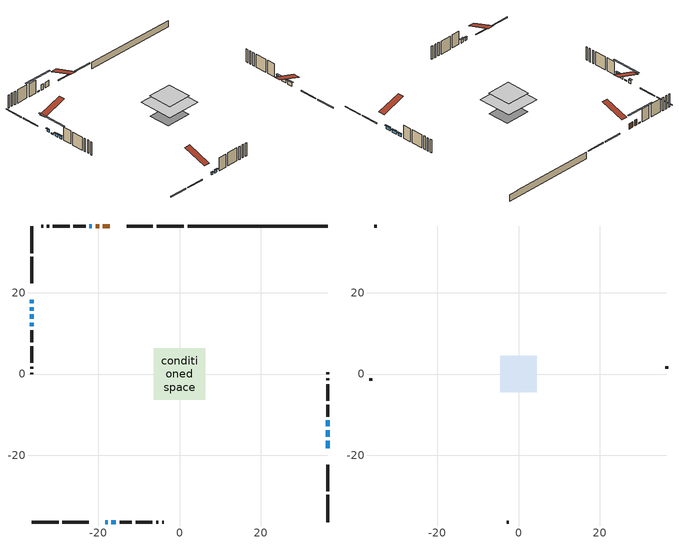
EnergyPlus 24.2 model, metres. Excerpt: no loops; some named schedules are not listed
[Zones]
conditioned space
 floor adiabatic (AdiabaticFloorConstruction): -6.29,-6.29 -6.29,6.29 6.29,6.29 6.29,-6.29 z3.2
 floor foundation (Slab1 construction): -4.65,-3.96 -4.65,3.96 4.65,3.96 4.65,-3.96 z-1.68
 wall outside (RimJoist1 construction): 1.07,36.44 -5.62,36.44 / -36.44,-36.44 -29.76,-36.44 / -36.44,36.44 -36.44,29.76 / 36.44,-36.44 36.44,-29.76 z0.76:1.06
 wall outside (RimJoist2 construction): -6.54,36.44 -13,36.44 / -28.83,-36.44 -22.37,-36.44 / -36.44,28.83 -36.44,22.37 / 36.44,-28.83 36.44,-22.37 z0.76:1.06
 wall outside (AdiabaticWallConstruction 1): -17.14,36.44 -18.88,36.44 / -19.8,36.44 -20.67,36.44 z0.76:2.79
 wall outside (AdiabaticWallConstruction): -18.23,-36.44 -17.67,-36.44 z0.76:1.73; -36.44,18.23 -36.44,17.42 / -36.44,14.68 -36.44,13.56 / 36.44,-15.47 36.44,-13.8 / 36.44,-12.87 36.44,-11.45 z0.76:1.88; 36.44,-18.23 36.44,-16.4 / -16.75,-36.44 -15.68,-36.44 / -36.44,12.63 -36.44,11.72 z0.76:1.98; -21.6,36.44 -22.19,36.44 / -36.44,16.49 -36.44,15.6 z0.76:1.1
 wall outside (Wall1 construction): -23.12,36.44 -26.11,36.44 / -14.75,-36.44 -11.76,-36.44 / -36.44,10.79 -36.44,7.8 / 36.44,-10.52 36.44,-7.53 z0.76:5.64
 wall outside (Wall2 construction): -27.04,36.44 -31.15,36.44 / -10.83,-36.44 -6.72,-36.44 / -36.44,6.87 -36.44,2.76 / 36.44,-6.6 36.44,-2.48 z0.76:5.64
 wall outside (Wall3 construction): -32.08,36.44 -32.64,36.44 / -5.79,-36.44 -5.23,-36.44 / -36.44,1.83 -36.44,1.27 / 36.44,-1.56 36.44,-1 z0.76:5.64
 wall outside (Wall4 construction): -33.57,36.44 -34.01,36.44 / -4.3,-36.44 -3.86,-36.44 / -36.44,0.34 -36.44,-0.1 / 36.44,-0.07 36.44,0.37 z0.76:5.64
 wall foundation (FoundationWall1 construction): 2,36.44,-1.68 2,36.44,0.76 33,36.44,0.76 33,36.44,0.61 36.44,36.44,0.61 36.44,36.44,-1.68
 window (WindowConstruction): -18.23,-36.44 -17.67,-36.44 z0.76:1.73
 window (WindowConstruction 6): -36.44,18.23 -36.44,17.42 z0.76:1.88
 window (WindowConstruction 7): 36.44,-18.23 36.44,-16.4 z0.76:1.98
 window (WindowConstruction 8): -21.6,36.44 -22.19,36.44 z0.76:1.1
 window (WindowConstruction 9): -36.44,16.49 -36.44,15.61 z0.76:1.1
 window (WindowConstruction 1): -36.44,14.68 -36.44,13.56 z0.76:1.88
 window (WindowConstruction 2): 36.44,-15.47 36.44,-13.8 z0.76:1.88
 window (WindowConstruction 3): 36.44,-12.87 36.44,-11.45 z0.76:1.88
 window (WindowConstruction 4): -16.74,-36.44 -15.68,-36.44 z0.76:1.98
 window (WindowConstruction 5): -36.44,12.63 -36.44,11.72 z0.76:1.98
 door (Door): -17.14,36.44 -18.88,36.44 z0.76:2.79
 door (Door 1): -19.8,36.44 -20.67,36.44 z0.76:2.79
 ceiling adiabatic (AdiabaticFloorConstruction): 6.29,-6.29 6.29,6.29 -6.29,6.29 -6.29,-6.29 z3.2
attic - vented
 floor to conditioned space (Floor1 construction Reversed): -4.44,-4.44 -4.44,4.44 4.44,4.44 4.44,-4.44 z5.64
 wall outside (Wall5 construction): -34.93,36.44 -35.51,36.44 / -2.93,-36.44 -2.35,-36.44 / -36.44,-1.03 -36.44,-1.61 / 36.44,1.3 36.44,1.88 z0.76:5.64
 roof outside (Roof1 construction): -16.21,36.44,5.64 -16.21,27.78,8.52 -13.93,27.78,8.52 -13.93,36.44,5.64; -19.16,-36.44,5.64 -19.16,-27.78,8.52 -21.44,-27.78,8.52 -21.44,-36.44,5.64; -36.44,19.16,5.64 -27.78,19.16,8.52 -27.78,21.44,8.52 -36.44,21.44,5.64; 36.44,-19.16,5.64 27.78,-19.16,8.52 27.78,-21.44,8.52 36.44,-21.44,5.64
shading: -17.52,-36.44 -18.38,-36.44 -18.38,-36.9 -17.52,-36.9 z1.88; -36.44,17.27 -36.44,18.38 -36.9,18.38 -36.9,17.27 z2.03; 36.44,-16.25 36.44,-18.38 36.9,-18.38 36.9,-16.25 z2.13; -27.27,36.44 -16.52,36.44 -16.52,36.85 -27.27,36.85 z6.18; -36.44,10.53 -36.44,21.57 -36.85,21.57 -36.85,10.53 z6.18; -36.44,13.41 -36.44,14.83 -36.9,14.83 -36.9,13.41 z2.03; 36.44,-13.65 36.44,-15.62 36.9,-15.62 36.9,-13.65 z2.03; 36.44,-11.3 36.44,-13.02 36.9,-13.02 36.9,-11.3 z2.03; -15.53,-36.44 -16.89,-36.44 -16.89,-36.9 -15.53,-36.9 z2.13; -36.44,11.57 -36.44,12.78 -36.9,12.78 -36.9,11.57 z2.13
[Building]
Building 1: Terrain=Suburbs
[Site:Location]
Ottawa Intl AP_ON: Latitude {deg}=45.32; Longitude {deg}=-75.67; Time Zone {hr}=-5; Elevation {m}=115; Keep Site Location Information=Yes
[Site:GroundTemperature:Shallow]
1.18808, -1.19398, -1.38475, -0.254337, 4.28362, 8.80044, 12.7163, 15.1969, 15.4076, 13.3901, 9.57408, 5.19582
[Site:WaterMainsTemperature]
Calculation Method=Schedule; Temperature Schedule=mains temperature schedule
[Material] Roughness=Rough; Thermal Absorptance=0.9
Name | Thickness {m} | Conductivity {W/m-K} | Density {kg/m3} | Specific Heat {J/kg-K} | Solar Absorptance | Visible Absorptance
asphalt or fiberglass shingles | 0.00635 | 0.162714 | 1121.4 | 1465.45 | 0.4 | 0.4
ceiling loosefill ins | 0.169333 | 0.0480833 | 16.02 | 1046.75 | 0.7 | 0.7
ceiling stud and cavity | 0.1397 | 0.135851 | 65.682 | 1177.47 | 0.7 | 0.7
concrete 4.0 in. | 0.1016 | 1.803125 | 2242.8 | 837.4 | 0.7 | 0.7
concrete 8.0 in. | 0.2032 | 1.803125 | 2242.8 | 837.4 | 0.7 | 0.7
door material | 0.04445 | 0.053851 | 512.64 | 1214.23 | 0.7 | 0.7
exterior vertical ins | 0.0460229 | 0.029427 | 32.04 | 1214.23 | 0.7 | 0.7
floor covering | 0.0127 | 0.0433444 | 54.468 | 1339.84 | 0.6 | 0.6
floor rigid ins; wall rigid ins 1 | 0.512978 | 0.029427 | 32.04 | 1214.23 | 0.7 | 0.7
floor stud and cavity | 0.1397 | 1.75129 | 37.0049 | 1207.88 | 0.7 | 0.7
furniture material conditioned space 1 | 0.1524 | 0.115458 | 640.8 | 1214.23 | 0.6 | 0.6
gypsum board | 0.0127 | 0.160291 | 801 | 837.4 | 0.6 | 0.6
gypsum board 1 | 0.0127 | 0.160291 | 801 | 837.4 | 0.7 | 0.7
osb sheathing 0.5 in. | 0.0127 | 0.115458 | 512.64 | 1214.23 | 0.7 | 0.7
osb sheathing 0.75 in. | 0.01905 | 0.115458 | 512.64 | 1214.23 | 0.7 | 0.7
osb sheathing 2.0 in. | 0.0508 | 0.115458 | 512.64 | 1214.23 | 0.7 | 0.7
rim joist stud and cavity | 0.0508 | 0.0451784 | 125.044 | 1163.47 | 0.6 | 0.6
rim joist stud and cavity 1 | 0.0508 | 0.0296634 | 125.044 | 1163.47 | 0.6 | 0.6
wall rigid ins | 0.051816 | 0.029427 | 32.04 | 1214.23 | 0.7 | 0.7
wall stud and cavity | 0.1397 | 0.221619 | 139.0536 | 1170.24 | 0.7 | 0.7
wall stud and cavity 1 | 0.1397 | 0.212707 | 139.0536 | 1170.24 | 0.7 | 0.7
wall stud and cavity 2 | 0.1397 | 0.486764 | 139.0536 | 1170.24 | 0.7 | 0.7
wall stud and cavity 3 | 0.1397 | 0.318638 | 139.0536 | 1170.24 | 0.7 | 0.7
wall stud and cavity 4 | 0.0889 | 6.9971 | 50.32683 | 1063.81 | 0.6 | 0.6
wall stud and cavity 5 | 0.0889 | 0.380278 | 52.3479 | 1209.89 | 0.7 | 0.7
wall stud and cavity 6 | 0.0889 | 0.391764 | 83.0341 | 1211.67 | 0.7 | 0.7
wood siding | 0.0254 | 0.102417 | 544.68 | 1172.36 | 0.4 | 0.4
wood siding 1 | 0.00254 | 0.102417 | 544.68 | 1172.36 | 0.4 | 0.4
wood siding 2; wood siding 3; wood siding 4 | 0.0254 | 0.102417 | 544.68 | 1172.36 | 0.7 | 0.7
[WindowMaterial:SimpleGlazingSystem]
Name | U-Factor {W/m2-K} | Solar Heat Gain Coefficient
WindowMaterial | 3.26144 | 0.5
WindowMaterial 1 | 3.26428 | 0.51
WindowMaterial 2 | 3.276206 | 0.61
WindowMaterial 3 | 3.2745 | 0.59
WindowMaterial 4 | 3.273367 | 0.58
WindowMaterial 5 | 3.2711 | 0.56
WindowMaterial 6 | 3.27848 | 0.63
WindowMaterial 7 | 3.26144 | 0.43
[Construction]
AdiabaticFloorConstruction: floor stud and cavity, floor rigid ins, osb sheathing 0.75 in., floor covering
AdiabaticWallConstruction: wood siding 3, wall rigid ins 1, wall stud and cavity 5, gypsum board
AdiabaticWallConstruction 1: wood siding 4, wall rigid ins 1, wall stud and cavity 5, gypsum board
Door; Door 1: door material
Floor1 construction Reversed: gypsum board, ceiling stud and cavity, ceiling loosefill ins
FoundationWall1 construction: concrete 8.0 in., gypsum board 1
furniture construction conditioned space 1: furniture material conditioned space 1
PartitionWallConstruction: gypsum board, wall stud and cavity 6, gypsum board
RimJoist1 construction: wood siding 2, osb sheathing 2.0 in., rim joist stud and cavity
RimJoist2 construction: wood siding 2, osb sheathing 2.0 in., rim joist stud and cavity 1
Roof1 construction: asphalt or fiberglass shingles
Slab1 construction: concrete 4.0 in.
Wall1 construction: wood siding, wall rigid ins, osb sheathing 0.5 in., wall stud and cavity, gypsum board
Wall2 construction: wood siding, wall rigid ins, osb sheathing 0.5 in., wall stud and cavity 1, gypsum board
Wall3 construction: wood siding, wall rigid ins, osb sheathing 0.5 in., wall stud and cavity 2, gypsum board
Wall4 construction: wood siding, wall rigid ins, osb sheathing 0.5 in., wall stud and cavity 3, gypsum board
Wall5 construction: wood siding 1, wall stud and cavity 4
WindowConstruction: WindowMaterial
WindowConstruction 1; WindowConstruction 2: WindowMaterial 1
WindowConstruction 3: WindowMaterial 2
WindowConstruction 4: WindowMaterial 3
WindowConstruction 5: WindowMaterial 4
WindowConstruction 6: WindowMaterial 5
WindowConstruction 7: WindowMaterial 6
WindowConstruction 8; WindowConstruction 9: WindowMaterial 7
[Zone] Multiplier=1; Part of Total Floor Area=Yes
Name | Volume {m3}
attic - vented | 37.0145
conditioned space | 599.9
[Space]
Name | Zone | Volume {m3}
attic - vented 1 | attic - vented | 37.0145
conditioned space 1 | conditioned space | 599.9
[ZoneInfiltration:EffectiveLeakageArea]
infil attic - vented 1: Zone or Space=attic - vented 1; Schedule=Always On Discrete; Effective Air Leakage Area {cm2}=3326.74; Stack Coefficient=0.000539804; Wind Coefficient=1.56978e-05
[ZoneMixing]
whole house fan mix: Zone or Space=attic - vented; Schedule=Always On Continuous; Design Flow Rate Calculation Method=Flow/Zone; Design Flow Rate {m3/s}=0; Source Zone or Space=conditioned space
[SurfaceProperty:ExposedFoundationPerimeter]
Slab1: Exposed Perimeter Calculation Method=TotalExposedPerimeter; Total Exposed Perimeter {m}=34.443
[InternalMass] Zone or ZoneList=conditioned space; Space or SpaceList=conditioned space 1
Name | Construction | Surface Area {m2}
furniture mass conditioned space 1 | furniture construction conditioned space 1 | 92.6801
partition wall mass | PartitionWallConstruction | 231.7
[Lights]
interior lighting: Zone or ZoneList or Space or SpaceList=conditioned space 1; Schedule=interior lighting schedule; Design Level Calculation Method=LightingLevel; Lighting Level {W}=343.2; Return Air Fraction=0; Fraction Radiant=0.6; Fraction Visible=0.2; Fraction Replaceable=1
[People]
occupants: Zone or ZoneList or Space or SpaceList=conditioned space 1; Number of People Schedule=occupants schedule; Number of People Calculation Method=People; Number of People=3; Fraction Radiant=0.314171; Sensible Heat Fraction=0.56303; Activity Level Schedule=occupants activity schedule; Carbon Dioxide Generation Rate {m3/s-W}=0; Enable ASHRAE 55 Comfort Warnings=No; Mean Radiant Temperature Calculation Type=EnclosureAveraged
[ElectricEquipment] Zone or ZoneList or Space or SpaceList=conditioned space 1; Design Level Calculation Method=EquipmentLevel
Name | Schedule | Design Level {W} | Fraction Latent | Fraction Radiant | Fraction Lost
clothes dryer | clothes dryer schedule | 140.772 | 0.015 | 0.081 | 0.85
clothes washer | clothes washer schedule | 32.1985 | 0.03 | 0.162 | 0.7
cooking range | cooking range schedule | 215.147 | 0.08 | 0.432 | 0.2
dishwasher | dishwasher schedule | 66.8632 | 0.3 | 0.18 | 0.4
fridge | fridge schedule | 72.9452 | 0 | 0.6 | 0
mech vent bath fan 0 | mech vent bath fan 0 schedule | 50.2 | 0 | 0 | 1
mech vent bath fan 1 | mech vent bath fan 1 schedule | 50.2 | 0 | 0 | 1
mech vent house fan | mech vent house fan schedule | 0 | 0 | 0 | 1
mech vent house fan cfis | mech vent house fan cfis schedule | 0 | 0 | 0 | 0
mech vent range fan 0 | mech vent range fan 0 schedule | 57 | 0 | 0 | 1
misc plug loads | misc plug loads schedule | 494.7 | 0.045 | 0.513 | 0.1
whole house fan | Always On Discrete | 0 | 0 | 0 | 1
[OtherEquipment] Zone or ZoneList or Space or SpaceList=conditioned space 1; Design Level Calculation Method=EquipmentLevel
Name | Fuel Type | Schedule | Design Level {W} | Fraction Latent | Fraction Radiant | Fraction Lost
clothes dryer 1 | Electricity | clothes dryer schedule | 0 | 0.015 | 0.081 | 0.85
cooking range 1 | Electricity | cooking range schedule | 0 | 0.08 | 0.432 | 0.2
general water use latent | None | general water use schedule | 62.594 | 1 | 0 | 0
general water use sensible | None | general water use schedule | -61.6891 | 0 | 0.6 | 0
mech vent house fan latent load | None | Always On Discrete | 0 | 1 | 0 | 0
mech vent house fan sensible load | None | Always On Discrete | 0 | 0 | 0 | 0
water heater energy adjustment1 | NaturalGas | Always On Discrete | 0.01 | 0 | 0 | 1
[ZoneInfiltration:DesignFlowRate] Zone or ZoneList or Space or SpaceList=conditioned space 1; Schedule=Always On Discrete; Design Flow Rate Calculation Method=Flow/Zone; Design Flow Rate {m3/s}=0
infil flow; natural vent flow; whole house fan flow
[Foundation:Kiva]
Foundation Kiva 1: Initial Indoor Air Temperature {C}=18; Wall Height Above Grade {m}=0.759988; Wall Depth Below Slab {m}=0.2032; Custom Block Material Name 1=exterior vertical ins; Custom Block Depth 1 {m}=2.43998; Custom Block X Position 1 {m}=0.2159; Custom Block Z Position 1 {m}=0
[Foundation:Kiva:Settings]
Soil Conductivity {W/m-K}=0.849921; Soil Density {kg/m3}=1842.3; Soil Specific Heat {J/kg-K}=418.7; Ground Solar Absorptivity=0.9; Ground Thermal Absorptivity=0.9; Ground Surface Roughness {m}=0.03; Far-Field Width {m}=40; Deep-Ground Boundary Condition=ZeroFlux; Deep-Ground Depth {m}=40; Minimum Cell Dimension {m}=0.2; Maximum Cell Growth Coefficient=3; Simulation Timestep=Timestep
[Exterior:Lights]
exterior lighting: Schedule=exterior lighting schedule; Design Level {W}=75.6
[Schedule:Constant]
Name | Hourly Value
Always On Continuous; mech vent house fan schedule; mech vent house fan cfis schedule; Always On Discrete | 1
occupants activity schedule | 117.228
fridge schedule | 0
[Schedule:Week:Daily]
interior lighting schedule Week Rule - Jan1-Jan27: interior lighting schedule day, interior lighting schedule day, interior lighting schedule day, interior lighting schedule day, interior lighting schedule day, interior lighting schedule day, interior lighting schedule day, interior lighting schedule default day, interior lighting schedule default day, interior lighting schedule default day, interior lighting schedule default day, interior lighting schedule default day
interior lighting schedule Week Rule - Jan28-Feb3: interior lighting schedule day, interior lighting schedule day, interior lighting schedule day, interior lighting schedule day, interior lighting schedule day 1, interior lighting schedule day 1, interior lighting schedule day 1, interior lighting schedule default day, interior lighting schedule default day, interior lighting schedule default day, interior lighting schedule default day, interior lighting schedule default day
interior lighting schedule Week Rule - Feb4-Feb24: interior lighting schedule day 1, interior lighting schedule day 1, interior lighting schedule day 1, interior lighting schedule day 1, interior lighting schedule day 1, interior lighting schedule day 1, interior lighting schedule day 1, interior lighting schedule default day, interior lighting schedule default day, interior lighting schedule default day, interior lighting schedule default day, interior lighting schedule default day
interior lighting schedule Week Rule - Feb25-Mar3: interior lighting schedule day 1, interior lighting schedule day 1, interior lighting schedule day 1, interior lighting schedule day 1, interior lighting schedule day 2, interior lighting schedule day 2, interior lighting schedule day 2, interior lighting schedule default day, interior lighting schedule default day, interior lighting schedule default day, interior lighting schedule default day, interior lighting schedule default day
interior lighting schedule Week Rule - Mar4-Mar31: interior lighting schedule day 2, interior lighting schedule day 2, interior lighting schedule day 2, interior lighting schedule day 2, interior lighting schedule day 2, interior lighting schedule day 2, interior lighting schedule day 2, interior lighting schedule default day, interior lighting schedule default day, interior lighting schedule default day, interior lighting schedule default day, interior lighting schedule default day
interior lighting schedule Week Rule - Apr1-Apr28: interior lighting schedule day 3, interior lighting schedule day 3, interior lighting schedule day 3, interior lighting schedule day 3, interior lighting schedule day 3, interior lighting schedule day 3, interior lighting schedule day 3, interior lighting schedule default day, interior lighting schedule default day, interior lighting schedule default day, interior lighting schedule default day, interior lighting schedule default day
interior lighting schedule Week Rule - Apr29-May5: interior lighting schedule day 3, interior lighting schedule day 3, interior lighting schedule day 4, interior lighting schedule day 4, interior lighting schedule day 4, interior lighting schedule day 4, interior lighting schedule day 4, interior lighting schedule default day, interior lighting schedule default day, interior lighting schedule default day, interior lighting schedule default day, interior lighting schedule default day
interior lighting schedule Week Rule - May6-May26: interior lighting schedule day 4, interior lighting schedule day 4, interior lighting schedule day 4, interior lighting schedule day 4, interior lighting schedule day 4, interior lighting schedule day 4, interior lighting schedule day 4, interior lighting schedule default day, interior lighting schedule default day, interior lighting schedule default day, interior lighting schedule default day, interior lighting schedule default day
interior lighting schedule Week Rule - May27-Jun2: interior lighting schedule day 4, interior lighting schedule day 4, interior lighting schedule day 4, interior lighting schedule day 4, interior lighting schedule day 4, interior lighting schedule day 5, interior lighting schedule day 5, interior lighting schedule default day, interior lighting schedule default day, interior lighting schedule default day, interior lighting schedule default day, interior lighting schedule default day
interior lighting schedule Week Rule - Jun3-Jun30: interior lighting schedule day 5, interior lighting schedule day 5, interior lighting schedule day 5, interior lighting schedule day 5, interior lighting schedule day 5, interior lighting schedule day 5, interior lighting schedule day 5, interior lighting schedule default day, interior lighting schedule default day, interior lighting schedule default day, interior lighting schedule default day, interior lighting schedule default day
interior lighting schedule Week Rule - Jul1-Jul28: interior lighting schedule day 6, interior lighting schedule day 6, interior lighting schedule day 6, interior lighting schedule day 6, interior lighting schedule day 6, interior lighting schedule day 6, interior lighting schedule day 6, interior lighting schedule default day, interior lighting schedule default day, interior lighting schedule default day, interior lighting schedule default day, interior lighting schedule default day
interior lighting schedule Week Rule - Jul29-Aug4: interior lighting schedule day 6, interior lighting schedule day 6, interior lighting schedule day 6, interior lighting schedule day 7, interior lighting schedule day 7, interior lighting schedule day 7, interior lighting schedule day 7, interior lighting schedule default day, interior lighting schedule default day, interior lighting schedule default day, interior lighting schedule default day, interior lighting schedule default day
interior lighting schedule Week Rule - Aug5-Aug25: interior lighting schedule day 7, interior lighting schedule day 7, interior lighting schedule day 7, interior lighting schedule day 7, interior lighting schedule day 7, interior lighting schedule day 7, interior lighting schedule day 7, interior lighting schedule default day, interior lighting schedule default day, interior lighting schedule default day, interior lighting schedule default day, interior lighting schedule default day
interior lighting schedule Week Rule - Aug26-Sep1: interior lighting schedule day 7, interior lighting schedule day 7, interior lighting schedule day 7, interior lighting schedule day 7, interior lighting schedule day 7, interior lighting schedule day 7, interior lighting schedule day 8, interior lighting schedule default day, interior lighting schedule default day, interior lighting schedule default day, interior lighting schedule default day, interior lighting schedule default day
interior lighting schedule Week Rule - Sep2-Sep29: interior lighting schedule day 8, interior lighting schedule day 8, interior lighting schedule day 8, interior lighting schedule day 8, interior lighting schedule day 8, interior lighting schedule day 8, interior lighting schedule day 8, interior lighting schedule default day, interior lighting schedule default day, interior lighting schedule default day, interior lighting schedule default day, interior lighting schedule default day
interior lighting schedule Week Rule - Sep30-Oct6: interior lighting schedule day 8, interior lighting schedule day 9, interior lighting schedule day 9, interior lighting schedule day 9, interior lighting schedule day 9, interior lighting schedule day 9, interior lighting schedule day 9, interior lighting schedule default day, interior lighting schedule default day, interior lighting schedule default day, interior lighting schedule default day, interior lighting schedule default day
interior lighting schedule Week Rule - Oct7-Oct27: interior lighting schedule day 9, interior lighting schedule day 9, interior lighting schedule day 9, interior lighting schedule day 9, interior lighting schedule day 9, interior lighting schedule day 9, interior lighting schedule day 9, interior lighting schedule default day, interior lighting schedule default day, interior lighting schedule default day, interior lighting schedule default day, interior lighting schedule default day
interior lighting schedule Week Rule - Oct28-Nov3: interior lighting schedule day 9, interior lighting schedule day 9, interior lighting schedule day 9, interior lighting schedule day 9, interior lighting schedule day 10, interior lighting schedule day 10, interior lighting schedule day 10, interior lighting schedule default day, interior lighting schedule default day, interior lighting schedule default day, interior lighting schedule default day, interior lighting schedule default day
interior lighting schedule Week Rule - Nov4-Nov24: interior lighting schedule day 10, interior lighting schedule day 10, interior lighting schedule day 10, interior lighting schedule day 10, interior lighting schedule day 10, interior lighting schedule day 10, interior lighting schedule day 10, interior lighting schedule default day, interior lighting schedule default day, interior lighting schedule default day, interior lighting schedule default day, interior lighting schedule default day
interior lighting schedule Week Rule - Nov25-Dec1: interior lighting schedule day 10, interior lighting schedule day 10, interior lighting schedule day 10, interior lighting schedule day 10, interior lighting schedule day 10, interior lighting schedule day 10, interior lighting schedule day 11, interior lighting schedule default day, interior lighting schedule default day, interior lighting schedule default day, interior lighting schedule default day, interior lighting schedule default day
interior lighting schedule Week Rule - Dec2-Dec31: interior lighting schedule day 11, interior lighting schedule day 11, interior lighting schedule day 11, interior lighting schedule day 11, interior lighting schedule day 11, interior lighting schedule day 11, interior lighting schedule day 11, interior lighting schedule default day, interior lighting schedule default day, interior lighting schedule default day, interior lighting schedule default day, interior lighting schedule default day
occupants schedule Week Rule - Jan1-Dec31: occupants schedule day, occupants schedule day, occupants schedule day, occupants schedule day, occupants schedule day, occupants schedule day, occupants schedule day, occupants schedule default day, occupants schedule default day, occupants schedule default day, occupants schedule default day, occupants schedule default day
clothes dryer schedule Week Rule - Jan1-Dec31: clothes dryer schedule day, clothes dryer schedule day, clothes dryer schedule day, clothes dryer schedule day, clothes dryer schedule day, clothes dryer schedule day, clothes dryer schedule day, clothes dryer schedule default day, clothes dryer schedule default day, clothes dryer schedule default day, clothes dryer schedule default day, clothes dryer schedule default day
clothes washer schedule Week Rule - Jan1-Dec31: clothes washer schedule day, clothes washer schedule day, clothes washer schedule day, clothes washer schedule day, clothes washer schedule day, clothes washer schedule day, clothes washer schedule day, clothes washer schedule default day, clothes washer schedule default day, clothes washer schedule default day, clothes washer schedule default day, clothes washer schedule default day
cooking range schedule Week Rule - Jan1-Dec31: cooking range schedule day, cooking range schedule day, cooking range schedule day, cooking range schedule day, cooking range schedule day, cooking range schedule day, cooking range schedule day, cooking range schedule default day, cooking range schedule default day, cooking range schedule default day, cooking range schedule default day, cooking range schedule default day
dishwasher schedule Week Rule - Jan1-Dec31: dishwasher schedule day, dishwasher schedule day, dishwasher schedule day, dishwasher schedule day, dishwasher schedule day, dishwasher schedule day, dishwasher schedule day, dishwasher schedule default day, dishwasher schedule default day, dishwasher schedule default day, dishwasher schedule default day, dishwasher schedule default day
mech vent bath fan 0 schedule Week Rule - Jan1-Dec31: mech vent bath fan 0 schedule day, mech vent bath fan 0 schedule day, mech vent bath fan 0 schedule day, mech vent bath fan 0 schedule day, mech vent bath fan 0 schedule day, mech vent bath fan 0 schedule day, mech vent bath fan 0 schedule day, mech vent bath fan 0 schedule default day, mech vent bath fan 0 schedule default day, mech vent bath fan 0 schedule default day, mech vent bath fan 0 schedule default day, mech vent bath fan 0 schedule default day
mech vent bath fan 1 schedule Week Rule - Jan1-Dec31: mech vent bath fan 1 schedule day, mech vent bath fan 1 schedule day, mech vent bath fan 1 schedule day, mech vent bath fan 1 schedule day, mech vent bath fan 1 schedule day, mech vent bath fan 1 schedule day, mech vent bath fan 1 schedule day, mech vent bath fan 1 schedule default day, mech vent bath fan 1 schedule default day, mech vent bath fan 1 schedule default day, mech vent bath fan 1 schedule default day, mech vent bath fan 1 schedule default day
mech vent range fan 0 schedule Week Rule - Jan1-Dec31: mech vent range fan 0 schedule day, mech vent range fan 0 schedule day, mech vent range fan 0 schedule day, mech vent range fan 0 schedule day, mech vent range fan 0 schedule day, mech vent range fan 0 schedule day, mech vent range fan 0 schedule day, mech vent range fan 0 schedule default day, mech vent range fan 0 schedule default day, mech vent range fan 0 schedule default day, mech vent range fan 0 schedule default day, mech vent range fan 0 schedule default day
misc plug loads schedule Week Rule - Jan1-Dec31: misc plug loads schedule day, misc plug loads schedule day, misc plug loads schedule day, misc plug loads schedule day, misc plug loads schedule day, misc plug loads schedule day, misc plug loads schedule day, misc plug loads schedule default day, misc plug loads schedule default day, misc plug loads schedule default day, misc plug loads schedule default day, misc plug loads schedule default day
general water use schedule Week Rule - Jan1-Dec31: general water use schedule day, general water use schedule day, general water use schedule day, general water use schedule day, general water use schedule day, general water use schedule day, general water use schedule day, general water use schedule default day, general water use schedule default day, general water use schedule default day, general water use schedule default day, general water use schedule default day
exterior lighting schedule Week Rule - Jan1-Jan27: exterior lighting schedule day, exterior lighting schedule day, exterior lighting schedule day, exterior lighting schedule day, exterior lighting schedule day, exterior lighting schedule day, exterior lighting schedule day, exterior lighting schedule default day, exterior lighting schedule default day, exterior lighting schedule default day, exterior lighting schedule default day, exterior lighting schedule default day
exterior lighting schedule Week Rule - Jan28-Feb3: exterior lighting schedule day, exterior lighting schedule day, exterior lighting schedule day, exterior lighting schedule day, exterior lighting schedule day 1, exterior lighting schedule day 1, exterior lighting schedule day 1, exterior lighting schedule default day, exterior lighting schedule default day, exterior lighting schedule default day, exterior lighting schedule default day, exterior lighting schedule default day
exterior lighting schedule Week Rule - Feb4-Feb24: exterior lighting schedule day 1, exterior lighting schedule day 1, exterior lighting schedule day 1, exterior lighting schedule day 1, exterior lighting schedule day 1, exterior lighting schedule day 1, exterior lighting schedule day 1, exterior lighting schedule default day, exterior lighting schedule default day, exterior lighting schedule default day, exterior lighting schedule default day, exterior lighting schedule default day
exterior lighting schedule Week Rule - Feb25-Mar3: exterior lighting schedule day 1, exterior lighting schedule day 1, exterior lighting schedule day 1, exterior lighting schedule day 1, exterior lighting schedule day 2, exterior lighting schedule day 2, exterior lighting schedule day 2, exterior lighting schedule default day, exterior lighting schedule default day, exterior lighting schedule default day, exterior lighting schedule default day, exterior lighting schedule default day
exterior lighting schedule Week Rule - Mar4-Mar31: exterior lighting schedule day 2, exterior lighting schedule day 2, exterior lighting schedule day 2, exterior lighting schedule day 2, exterior lighting schedule day 2, exterior lighting schedule day 2, exterior lighting schedule day 2, exterior lighting schedule default day, exterior lighting schedule default day, exterior lighting schedule default day, exterior lighting schedule default day, exterior lighting schedule default day
exterior lighting schedule Week Rule - Apr1-Apr28: exterior lighting schedule day 3, exterior lighting schedule day 3, exterior lighting schedule day 3, exterior lighting schedule day 3, exterior lighting schedule day 3, exterior lighting schedule day 3, exterior lighting schedule day 3, exterior lighting schedule default day, exterior lighting schedule default day, exterior lighting schedule default day, exterior lighting schedule default day, exterior lighting schedule default day
exterior lighting schedule Week Rule - Apr29-May5: exterior lighting schedule day 3, exterior lighting schedule day 3, exterior lighting schedule day 4, exterior lighting schedule day 4, exterior lighting schedule day 4, exterior lighting schedule day 4, exterior lighting schedule day 4, exterior lighting schedule default day, exterior lighting schedule default day, exterior lighting schedule default day, exterior lighting schedule default day, exterior lighting schedule default day
exterior lighting schedule Week Rule - May6-May26: exterior lighting schedule day 4, exterior lighting schedule day 4, exterior lighting schedule day 4, exterior lighting schedule day 4, exterior lighting schedule day 4, exterior lighting schedule day 4, exterior lighting schedule day 4, exterior lighting schedule default day, exterior lighting schedule default day, exterior lighting schedule default day, exterior lighting schedule default day, exterior lighting schedule default day
exterior lighting schedule Week Rule - May27-Jun2: exterior lighting schedule day 4, exterior lighting schedule day 4, exterior lighting schedule day 4, exterior lighting schedule day 4, exterior lighting schedule day 4, exterior lighting schedule day 5, exterior lighting schedule day 5, exterior lighting schedule default day, exterior lighting schedule default day, exterior lighting schedule default day, exterior lighting schedule default day, exterior lighting schedule default day
exterior lighting schedule Week Rule - Jun3-Jun30: exterior lighting schedule day 5, exterior lighting schedule day 5, exterior lighting schedule day 5, exterior lighting schedule day 5, exterior lighting schedule day 5, exterior lighting schedule day 5, exterior lighting schedule day 5, exterior lighting schedule default day, exterior lighting schedule default day, exterior lighting schedule default day, exterior lighting schedule default day, exterior lighting schedule default day
exterior lighting schedule Week Rule - Jul1-Jul28: exterior lighting schedule day 6, exterior lighting schedule day 6, exterior lighting schedule day 6, exterior lighting schedule day 6, exterior lighting schedule day 6, exterior lighting schedule day 6, exterior lighting schedule day 6, exterior lighting schedule default day, exterior lighting schedule default day, exterior lighting schedule default day, exterior lighting schedule default day, exterior lighting schedule default day
exterior lighting schedule Week Rule - Jul29-Aug4: exterior lighting schedule day 6, exterior lighting schedule day 6, exterior lighting schedule day 6, exterior lighting schedule day 7, exterior lighting schedule day 7, exterior lighting schedule day 7, exterior lighting schedule day 7, exterior lighting schedule default day, exterior lighting schedule default day, exterior lighting schedule default day, exterior lighting schedule default day, exterior lighting schedule default day
exterior lighting schedule Week Rule - Aug5-Aug25: exterior lighting schedule day 7, exterior lighting schedule day 7, exterior lighting schedule day 7, exterior lighting schedule day 7, exterior lighting schedule day 7, exterior lighting schedule day 7, exterior lighting schedule day 7, exterior lighting schedule default day, exterior lighting schedule default day, exterior lighting schedule default day, exterior lighting schedule default day, exterior lighting schedule default day
exterior lighting schedule Week Rule - Aug26-Sep1: exterior lighting schedule day 7, exterior lighting schedule day 7, exterior lighting schedule day 7, exterior lighting schedule day 7, exterior lighting schedule day 7, exterior lighting schedule day 7, exterior lighting schedule day 8, exterior lighting schedule default day, exterior lighting schedule default day, exterior lighting schedule default day, exterior lighting schedule default day, exterior lighting schedule default day
exterior lighting schedule Week Rule - Sep2-Sep29: exterior lighting schedule day 8, exterior lighting schedule day 8, exterior lighting schedule day 8, exterior lighting schedule day 8, exterior lighting schedule day 8, exterior lighting schedule day 8, exterior lighting schedule day 8, exterior lighting schedule default day, exterior lighting schedule default day, exterior lighting schedule default day, exterior lighting schedule default day, exterior lighting schedule default day
[Schedule:Year]
interior lighting schedule: interior lighting schedule Week Rule - Jan1-Jan27, 1, 1, 1, 27, interior lighting schedule Week Rule - Jan28-Feb3, 1, 28, 2, 3, interior lighting schedule Week Rule - Feb4-Feb24, 2, 4, 2, 24, interior lighting schedule Week Rule - Feb25-Mar3, 2, 25, 3, 3, interior lighting schedule Week Rule - Mar4-Mar31, 3, 4, 3, 31, interior lighting schedule Week Rule - Apr1-Apr28, 4, 1, 4, 28, interior lighting schedule Week Rule - Apr29-May5, 4, 29, 5, 5, interior lighting schedule Week Rule - May6-May26, 5, 6, 5, 26, interior lighting schedule Week Rule - May27-Jun2, 5, 27, 6, 2, interior lighting schedule Week Rule - Jun3-Jun30, 6, 3, 6, 30, interior lighting schedule Week Rule - Jul1-Jul28, 7, 1, 7, 28, interior lighting schedule Week Rule - Jul29-Aug4, 7, 29, 8, 4, interior lighting schedule Week Rule - Aug5-Aug25, 8, 5, 8, 25, interior lighting schedule Week Rule - Aug26-Sep1, 8, 26, 9, 1, interior lighting schedule Week Rule - Sep2-Sep29, 9, 2, 9, 29, interior lighting schedule Week Rule - Sep30-Oct6, 9, 30, 10, 6, interior lighting schedule Week Rule - Oct7-Oct27, 10, 7, 10, 27, interior lighting schedule Week Rule - Oct28-Nov3, 10, 28, 11, 3, interior lighting schedule Week Rule - Nov4-Nov24, 11, 4, 11, 24, interior lighting schedule Week Rule - Nov25-Dec1, 11, 25, 12, 1, interior lighting schedule Week Rule - Dec2-Dec31, 12, 2, 12, 31
occupants schedule: occupants schedule Week Rule - Jan1-Dec31, 1, 1, 12, 31
clothes dryer schedule: clothes dryer schedule Week Rule - Jan1-Dec31, 1, 1, 12, 31
clothes washer schedule: clothes washer schedule Week Rule - Jan1-Dec31, 1, 1, 12, 31
cooking range schedule: cooking range schedule Week Rule - Jan1-Dec31, 1, 1, 12, 31
dishwasher schedule: dishwasher schedule Week Rule - Jan1-Dec31, 1, 1, 12, 31
mech vent bath fan 0 schedule: mech vent bath fan 0 schedule Week Rule - Jan1-Dec31, 1, 1, 12, 31
mech vent bath fan 1 schedule: mech vent bath fan 1 schedule Week Rule - Jan1-Dec31, 1, 1, 12, 31
mech vent range fan 0 schedule: mech vent range fan 0 schedule Week Rule - Jan1-Dec31, 1, 1, 12, 31
misc plug loads schedule: misc plug loads schedule Week Rule - Jan1-Dec31, 1, 1, 12, 31
general water use schedule: general water use schedule Week Rule - Jan1-Dec31, 1, 1, 12, 31
exterior lighting schedule: exterior lighting schedule Week Rule - Jan1-Jan27, 1, 1, 1, 27, exterior lighting schedule Week Rule - Jan28-Feb3, 1, 28, 2, 3, exterior lighting schedule Week Rule - Feb4-Feb24, 2, 4, 2, 24, exterior lighting schedule Week Rule - Feb25-Mar3, 2, 25, 3, 3, exterior lighting schedule Week Rule - Mar4-Mar31, 3, 4, 3, 31, exterior lighting schedule Week Rule - Apr1-Apr28, 4, 1, 4, 28, exterior lighting schedule Week Rule - Apr29-May5, 4, 29, 5, 5, exterior lighting schedule Week Rule - May6-May26, 5, 6, 5, 26, exterior lighting schedule Week Rule - May27-Jun2, 5, 27, 6, 2, exterior lighting schedule Week Rule - Jun3-Jun30, 6, 3, 6, 30, exterior lighting schedule Week Rule - Jul1-Jul28, 7, 1, 7, 28, exterior lighting schedule Week Rule - Jul29-Aug4, 7, 29, 8, 4, exterior lighting schedule Week Rule - Aug5-Aug25, 8, 5, 8, 25, exterior lighting schedule Week Rule - Aug26-Sep1, 8, 26, 9, 1, exterior lighting schedule Week Rule - Sep2-Sep29, 9, 2, 9, 29, exterior lighting schedule Week Rule - Sep30-Oct6, 9, 30, 10, 6, exterior lighting schedule Week Rule - Oct7-Oct27, 10, 7, 10, 27, exterior lighting schedule Week Rule - Oct28-Nov3, 10, 28, 11, 3, exterior lighting schedule Week Rule - Nov4-Nov24, 11, 4, 11, 24, exterior lighting schedule Week Rule - Nov25-Dec1, 11, 25, 12, 1, exterior lighting schedule Week Rule - Dec2-Dec31, 12, 2, 12, 31
[Schedule:Compact]
mains temperature schedule: Through: 01/01, For: AllDays, Until: 24:00, 5.98056, Through: 01/02, For: AllDays, Until: 24:00, 5.90111, Through: 01/03, For: AllDays, Until: 24:00, 5.82222, Through: 01/04, For: AllDays, Until: 24:00, 5.74556, Through: 01/05, For: AllDays, Until: 24:00, 5.66944, Through: 01/06, For: AllDays, Until: 24:00, 5.595, Through: 01/07, For: AllDays, Until: 24:00, 5.52222, Through: 01/08, For: AllDays, Until: 24:00, 5.45, Through: 01/09, For: AllDays, Until: 24:00, 5.38, Through: 01/10, For: AllDays, Until: 24:00, 5.31111, Through: 01/11, For: AllDays, Until: 24:00, 5.24333, Through: 01/12, For: AllDays, Until: 24:00, 5.17778, Through: 01/13, For: AllDays, Until: 24:00, 5.11333, Through: 01/14, For: AllDays, Until: 24:00, 5.05, Through: 01/15, For: AllDays, Until: 24:00, 4.98833, Through: 01/16, For: AllDays, Until: 24:00, 4.92889, Through: 01/17, For: AllDays, Until: 24:00, 4.87, Through: 01/18, For: AllDays, Until: 24:00, 4.81333, Through: 01/19, For: AllDays, Until: 24:00, 4.75833, Through: 01/20, For: AllDays, Until: 24:00, 4.70444, Through: 01/21, For: AllDays, Until: 24:00, 4.65278, Through: 01/22, For: AllDays, Until: 24:00, 4.60222, Through: 01/23, For: AllDays, Until: 24:00, 4.55333, Through: 01/24, For: AllDays, Until: 24:00, 4.50667, Through: 01/25, For: AllDays, Until: 24:00, 4.46111, Through: 01/26, For: AllDays, Until: 24:00, 4.41722, Through: 01/27, For: AllDays, Until: 24:00, 4.37556, Through: 01/28, For: AllDays, Until: 24:00, 4.335, Through: 01/29, For: AllDays, Until: 24:00, 4.29667, Through: 01/30, For: AllDays, Until: 24:00, 4.26, Through: 01/31, For: AllDays, Until: 24:00, 4.225, Through: 02/01, For: AllDays, Until: 24:00, 4.19167, Through: 02/02, For: AllDays, Until: 24:00, 4.16, Through: 02/03, For: AllDays, Until: 24:00, 4.13056, Through: 02/04, For: AllDays, Until: 24:00, 4.10278, Through: 02/05, For: AllDays, Until: 24:00, 4.07667, Through: 02/06, For: AllDays, Until: 24:00, 4.05222, Through: 02/07, For: AllDays, Until: 24:00, 4.03, Through: 02/08, For: AllDays, Until: 24:00, 4.00889, Through: 02/09, For: AllDays, Until: 24:00, 3.99056, Through: 02/10, For: AllDays, Until: 24:00, 3.97333, Through: 02/11, For: AllDays, Until: 24:00, 3.95833, Through: 02/12, For: AllDays, Until: 24:00, 3.945, Through: 02/13, For: AllDays, Until: 24:00, 3.93333, Through: 02/14, For: AllDays, Until: 24:00, 3.92389, Through: 02/15, For: AllDays, Until: 24:00, 3.91611, Through: 02/16, For: AllDays, Until: 24:00, 3.91, Through: 02/17, For: AllDays, Until: 24:00, 3.90611, Through: 02/18, For: AllDays, Until: 24:00, 3.90389, Through: 02/19, For: AllDays, Until: 24:00, 3.90389, Through: 02/20, For: AllDays, Until: 24:00, 3.905, Through: 02/21, For: AllDays, Until: 24:00, 3.90889, Through: 02/22, For: AllDays, Until: 24:00, 3.91389, Through: 02/23, For: AllDays, Until: 24:00, 3.92111, Through: 02/24, For: AllDays, Until: 24:00, 3.93, Through: 02/25, For: AllDays, Until: 24:00, 3.94056, Through: 02/26, For: AllDays, Until: 24:00, 3.95333, Through: 02/27, For: AllDays, Until: 24:00, 3.96778, Through: 02/28, For: AllDays, Until: 24:00, 3.98444, Through: 03/01, For: AllDays, Until: 24:00, 4.00278, Through: 03/02, For: AllDays, Until: 24:00, 4.02278, Through: 03/03, For: AllDays, Until: 24:00, 4.04444, Through: 03/04, For: AllDays, Until: 24:00, 4.06833, Through: 03/05, For: AllDays, Until: 24:00, 4.09389, Through: 03/06, For: AllDays, Until: 24:00, 4.12111, Through: 03/07, For: AllDays, Until: 24:00, 4.15, Through: 03/08, For: AllDays, Until: 24:00, 4.18111, Through: 03/09, For: AllDays, Until: 24:00, 4.21333, Through: 03/10, For: AllDays, Until: 24:00, 4.24778, Through: 03/11, For: AllDays, Until: 24:00, 4.28389, Through: 03/12, For: AllDays, Until: 24:00, 4.32222, Through: 03/13, For: AllDays, Until: 24:00, 4.36167, Through: 03/14, For: AllDays, Until: 24:00, 4.40333, Through: 03/15, For: AllDays, Until: 24:00, 4.44611, Through: 03/16, For: AllDays, Until: 24:00, 4.49111, Through: 03/17, For: AllDays, Until: 24:00, 4.53722, Through: 03/18, For: AllDays, Until: 24:00, 4.58556, Through: 03/19, For: AllDays, Until: 24:00, 4.63556, Through: 03/20, For: AllDays, Until: 24:00, 4.68667, Through: 03/21, For: AllDays, Until: 24:00, 4.74, Through: 03/22, For: AllDays, Until: 24:00, 4.79444, Through: 03/23, For: AllDays, Until: 24:00, 4.85111, Through: 03/24, For: AllDays, Until: 24:00, 4.90889, Through: 03/25, For: AllDays, Until: 24:00, 4.96833, Through: 03/26, For: AllDays, Until: 24:00, 5.02944, Through: 03/27, For: AllDays, Until: 24:00, 5.09167, Through: 03/28, For: AllDays, Until: 24:00, 5.15556, Through: 03/29, For: AllDays, Until: 24:00, 5.22111, Through: 03/30, For: AllDays, Until: 24:00, 5.28833, Through: 03/31, For: AllDays, Until: 24:00, 5.35667, Through: 04/01, For: AllDays, Until: 24:00, 5.42667, Through: 04/02, For: AllDays, Until: 24:00, 5.49778, Through: 04/03, For: AllDays, Until: 24:00, 5.57056, Through: 04/04, For: AllDays, Until: 24:00, 5.64444, Through: 04/05, For: AllDays, Until: 24:00, 5.71944, Through: 04/06, For: AllDays, Until: 24:00, 5.79611, Through: 04/07, For: AllDays, Until: 24:00, 5.87444, Through: 04/08, For: AllDays, Until: 24:00, 5.95389, Through: 04/09, For: AllDays, Until: 24:00, 6.03389, Through: 04/10, For: AllDays, Until: 24:00, 6.11611, Through: 04/11, For: AllDays, Until: 24:00, 6.19889, Through: 04/12, For: AllDays, Until: 24:00, 6.28278, Through: 04/13, For: AllDays, Until: 24:00, 6.36833, Through: 04/14, For: AllDays, Until: 24:00, 6.45444, Through: 04/15, For: AllDays, Until: 24:00, 6.54222, Through: 04/16, For: AllDays, Until: 24:00, 6.63056, Through: 04/17, For: AllDays, Until: 24:00, 6.72056, Through: 04/18, For: AllDays, Until: 24:00, 6.81111, Through: 04/19, For: AllDays, Until: 24:00, 6.90278, Through: 04/20, For: AllDays, Until: 24:00, 6.99556, Through: 04/21, For: AllDays, Until: 24:00, 7.08889, Through: 04/22, For: AllDays, Until: 24:00, 7.18333, Through: 04/23, For: AllDays, Until: 24:00, 7.27889, Through: 04/24, For: AllDays, Until: 24:00, 7.375, Through: 04/25, For: AllDays, Until: 24:00, 7.47222, Through: 04/26, For: AllDays, Until: 24:00, 7.57, Through: 04/27, For: AllDays, Until: 24:00, 7.66889, Through: 04/28, For: AllDays, Until: 24:00, 7.76833, Through: 04/29, For: AllDays, Until: 24:00, 7.86833, Through: 04/30, For: AllDays, Until: 24:00, 7.96889, Through: 05/01, For: AllDays, Until: 24:00, 8.07056, Through: 05/02, For: AllDays, Until: 24:00, 8.17278, Through: 05/03, For: AllDays, Until: 24:00, 8.275, Through: 05/04, For: AllDays, Until: 24:00, 8.37833, Through: 05/05, For: AllDays, Until: 24:00, 8.48222, Through: 05/06, For: AllDays, Until: 24:00, 8.58667, Through: 05/07, For: AllDays, Until: 24:00, 8.69111, Through: 05/08, For: AllDays, Until: 24:00, 8.79667, Through: 05/09, For: AllDays, Until: 24:00, 8.90222, Through: 05/10, For: AllDays, Until: 24:00, 9.00833, Through: 05/11, For: AllDays, Until: 24:00, 9.11444, Through: 05/12, For: AllDays, Until: 24:00, 9.22111, Through: 05/13, For: AllDays, Until: 24:00, 9.32778, Through: 05/14, For: AllDays, Until: 24:00, 9.435, Through: 05/15, For: AllDays, Until: 24:00, 9.54278, Through: 05/16, For: AllDays, Until: 24:00, 9.65, Through: 05/17, For: AllDays, Until: 24:00, 9.75778, Through: 05/18, For: AllDays, Until: 24:00, 9.86611, Through: 05/19, For: AllDays, Until: 24:00, 9.97389, Through: 05/20, For: AllDays, Until: 24:00, 10.0822, Through: 05/21, For: AllDays, Until: 24:00, 10.19, Through: 05/22, For: AllDays, Until: 24:00, 10.2983, Through: 05/23, For: AllDays, Until: 24:00, 10.4061, Through: 05/24, For: AllDays, Until: 24:00, 10.5139, Through: 05/25, For: AllDays, Until: 24:00, 10.6222, Through: 05/26, For: AllDays, Until: 24:00, 10.73, Through: 05/27, For: AllDays, Until: 24:00, 10.8372, Through: 05/28, For: AllDays, Until: 24:00, 10.945, Through: 05/29, For: AllDays, Until: 24:00, 11.0517, Through: 05/30, For: AllDays, Until: 24:00, 11.1589, Through: 05/31, For: AllDays, Until: 24:00, 11.2656, Through: 06/01, For: AllDays, Until: 24:00, 11.3717, Through: 06/02, For: AllDays, Until: 24:00, 11.4778, Through: 06/03, For: AllDays, Until: 24:00, 11.5833, Through: 06/04, For: AllDays, Until: 24:00, 11.6883, Through: 06/05, For: AllDays, Until: 24:00, 11.7933, Through: 06/06, For: AllDays, Until: 24:00, 11.8972, Through: 06/07, For: AllDays, Until: 24:00, 12.0011, Through: 06/08, For: AllDays, Until: 24:00, 12.1044, Through: 06/09, For: AllDays, Until: 24:00, 12.2067, Through: 06/10, For: AllDays, Until: 24:00, 12.3089, Through: 06/11, For: AllDays, Until: 24:00, 12.4106, Through: 06/12, For: AllDays, Until: 24:00, 12.5111, Through: 06/13, For: AllDays, Until: 24:00, 12.6111, Through: 06/14, For: AllDays, Until: 24:00, 12.7106, Through: 06/15, For: AllDays, Until: 24:00, 12.8089, Through: 06/16, For: AllDays, Until: 24:00, 12.9067, Through: 06/17, For: AllDays, Until: 24:00, 13.0039, Through: 06/18, For: AllDays, Until: 24:00, 13.1, Through: 06/19, For: AllDays, Until: 24:00, 13.195, Through: 06/20, For: AllDays, Until: 24:00, 13.2894, Through: 06/21, For: AllDays, Until: 24:00, 13.3833, Through: 06/22, For: AllDays, Until: 24:00, 13.4756, Through: 06/23, For: AllDays, Until: 24:00, 13.5672, Through: 06/24, For: AllDays, Until: 24:00, 13.6578, Through: 06/25, For: AllDays, Until: 24:00, 13.7472, Through: 06/26, For: AllDays, Until: 24:00, 13.8356, Through: 06/27, For: AllDays, Until: 24:00, 13.9233, Through: 06/28, For: AllDays, Until: 24:00, 14.0094, Through: 06/29, For: AllDays, Until: 24:00, 14.0944, Through: 06/30, For: AllDays, Until: 24:00, 14.1789, Through: 07/01, For: AllDays, Until: 24:00, 14.2617, Through: 07/02, For: AllDays, Until: 24:00, 14.3433, Through: 07/03, For: AllDays, Until: 24:00, 14.4233, Through: 07/04, For: AllDays, Until: 24:00, 14.5028, Through: 07/05, For: AllDays, Until: 24:00, 14.5806, Through: 07/06, For: AllDays, Until: 24:00, 14.6567, Through: 07/07, For: AllDays, Until: 24:00, 14.7322, Through: 07/08, For: AllDays, Until: 24:00, 14.8061, Through: 07/09, For: AllDays, Until: 24:00, 14.8783, Through: 07/10, For: AllDays, Until: 24:00, 14.9494, Through: 07/11, For: AllDays, Until: 24:00, 15.0194, Through: 07/12, For: AllDays, Until: 24:00, 15.0878, Through: 07/13, For: AllDays, Until: 24:00, 15.1544, Through: 07/14, For: AllDays, Until: 24:00, 15.22, Through: 07/15, For: AllDays, Until: 24:00, 15.2833, Through: 07/16, For: AllDays, Until: 24:00, 15.3461, Through: 07/17, For: AllDays, Until: 24:00, 15.4067, Through: 07/18, For: AllDays, Until: 24:00, 15.4661, Through: 07/19, For: AllDays, Until: 24:00, 15.5239, Through: 07/20, For: AllDays, Until: 24:00, 15.58, Through: 07/21, For: AllDays, Until: 24:00, 15.6344, Through: 07/22, For: AllDays, Until: 24:00, 15.6872, Through: 07/23, For: AllDays, Until: 24:00, 15.7383, Through: 07/24, For: AllDays, Until: 24:00, 15.7883, Through: 07/25, For: AllDays, Until: 24:00, 15.8361, Through: 07/26, For: AllDays, Until: 24:00, 15.8822, Through: 07/27, For: AllDays, Until: 24:00, 15.9272, Through: 07/28, For: AllDays, Until: 24:00, 15.97, Through: 07/29, For: AllDays, Until: 24:00, 16.0111, Through: 07/30, For: AllDays, Until: 24:00, 16.0506, Through: 07/31, For: AllDays, Until: 24:00, 16.0883, Through: 08/01, For: AllDays, Until: 24:00, 16.1244, Through: 08/02, For: AllDays, Until: 24:00, 16.1583, Through: 08/03, For: AllDays, Until: 24:00, 16.1911, Through: 08/04, For: AllDays, Until: 24:00, 16.2217, Through: 08/05, For: AllDays, Until: 24:00, 16.2506, Through: 08/06, For: AllDays, Until: 24:00, 16.2778, Through: 08/07, For: AllDays, Until: 24:00, 16.3028, Through: 08/08, For: AllDays, Until: 24:00, 16.3267, Through: 08/09, For: AllDays, Until: 24:00, 16.3483, Through: 08/10, For: AllDays, Until: 24:00, 16.3678, Through: 08/11, For: AllDays, Until: 24:00, 16.3861, Through: 08/12, For: AllDays, Until: 24:00, 16.4022, Through: 08/13, For: AllDays, Until: 24:00, 16.4167, Through: 08/14, For: AllDays, Until: 24:00, 16.4289, Through: 08/15, For: AllDays, Until: 24:00, 16.4394, Through: 08/16, For: AllDays, Until: 24:00, 16.4483, Through: 08/17, For: AllDays, Until: 24:00, 16.455, Through: 08/18, For: AllDays, Until: 24:00, 16.4606, Through: 08/19, For: AllDays, Until: 24:00, 16.4633, Through: 08/20, For: AllDays, Until: 24:00, 16.465, Through: 08/21, For: AllDays, Until: 24:00, 16.4644, Through: 08/22, For: AllDays, Until: 24:00, 16.4622, Through: 08/23, For: AllDays, Until: 24:00, 16.4578, Through: 08/24, For: AllDays, Until: 24:00, 16.4517, Through: 08/25, For: AllDays, Until: 24:00, 16.4439, Through: 08/26, For: AllDays, Until: 24:00, 16.4339, Through: 08/27, For: AllDays, Until: 24:00, 16.4222, Through: 08/28, For: AllDays, Until: 24:00, 16.4089, Through: 08/29, For: AllDays, Until: 24:00, 16.3933, Through: 08/30, For: AllDays, Until: 24:00, 16.3761, Through: 08/31, For: AllDays, Until: 24:00, 16.3572, Through: 09/01, For: AllDays, Until: 24:00, 16.3361, Through: 09/02, For: AllDays, Until: 24:00, 16.3139, Through: 09/03, For: AllDays, Until: 24:00, 16.2894, Through: 09/04, For: AllDays, Until: 24:00, 16.2628, Through: 09/05, For: AllDays, Until: 24:00, 16.235, Through: 09/06, For: AllDays, Until: 24:00, 16.205, Through: 09/07, For: AllDays, Until: 24:00, 16.1733, Through: 09/08, For: AllDays, Until: 24:00, 16.14, Through: 09/09, For: AllDays, Until: 24:00, 16.1044, Through: 09/10, For: AllDays, Until: 24:00, 16.0678, Through: 09/11, For: AllDays, Until: 24:00, 16.0289, Through: 09/12, For: AllDays, Until: 24:00, 15.9889, Through: 09/13, For: AllDays, Until: 24:00, 15.9467, Through: 09/14, For: AllDays, Until: 24:00, 15.9028, Through: 09/15, For: AllDays, Until: 24:00, 15.8572, Through: 09/16, For: AllDays, Until: 24:00, 15.81, Through: 09/17, For: AllDays, Until: 24:00, 15.7611, Through: 09/18, For: AllDays, Until: 24:00, 15.7106, Through: 09/19, For: AllDays, Until: 24:00, 15.6583, Through: 09/20, For: AllDays, Until: 24:00, 15.6044, Through: 09/21, For: AllDays, Until: 24:00, 15.5489, Through: 09/22, For: AllDays, Until: 24:00, 15.4922, Through: 09/23, For: AllDays, Until: 24:00, 15.4333, Through: 09/24, For: AllDays, Until: 24:00, 15.3733, Through: 09/25, For: AllDays, Until: 24:00, 15.3117, Through: 09/26, For: AllDays, Until: 24:00, 15.2483, Through: 09/27, For: AllDays, Until: 24:00, 15.1839, Through: 09/28, For: AllDays, Until: 24:00, 15.1178, Through: 09/29, For: AllDays, Until: 24:00, 15.05, Through: 09/30, For: AllDays, Until: 24:00, 14.9811, Through: 10/01, For: AllDays, Until: 24:00, 14.9106, Through: 10/02, For: AllDays, Until: 24:00, 14.8389, Through: 10/03, For: AllDays, Until: 24:00, 14.7656, Through: 10/04, For: AllDays, Until: 24:00, 14.6906, Through: 10/05, For: AllDays, Until: 24:00, 14.615, Through: 10/06, For: AllDays, Until: 24:00, 14.5378, Through: 10/07, For: AllDays, Until: 24:00, 14.4589, Through: 10/08, For: AllDays, Until: 24:00, 14.3794, Through: 10/09, For: AllDays, Until: 24:00, 14.2983, Through: 10/10, For: AllDays, Until: 24:00, 14.2161, Through: 10/11, For: AllDays, Until: 24:00, 14.1322, Through: 10/12, For: AllDays, Until: 24:00, 14.0478, Through: 10/13, For: AllDays, Until: 24:00, 13.9622, Through: 10/14, For: AllDays, Until: 24:00, 13.875, Through: 10/15, For: AllDays, Until: 24:00, 13.7872, Through: 10/16, For: AllDays, Until: 24:00, 13.6983, Through: 10/17, For: AllDays, Until: 24:00, 13.6078, Through: 10/18, For: AllDays, Until: 24:00, 13.5167, Through: 10/19, For: AllDays, Until: 24:00, 13.425, Through: 10/20, For: AllDays, Until: 24:00, 13.3317, Through: 10/21, For: AllDays, Until: 24:00, 13.2378, Through: 10/22, For: AllDays, Until: 24:00, 13.1428, Through: 10/23, For: AllDays, Until: 24:00, 13.0472, Through: 10/24, For: AllDays, Until: 24:00, 12.9506, Through: 10/25, For: AllDays, Until: 24:00, 12.8528, Through: 10/26, For: AllDays, Until: 24:00, 12.755, Through: 10/27, For: AllDays, Until: 24:00, 12.6556, Through: 10/28, For: AllDays, Until: 24:00, 12.5561, Through: 10/29, For: AllDays, Until: 24:00, 12.4556, Through: 10/30, For: AllDays, Until: 24:00, 12.3544, Through: 10/31, For: AllDays, Until: 24:00, 12.2528, Through: 11/01, For: AllDays, Until: 24:00, 12.1506, Through: 11/02, For: AllDays, Until: 24:00, 12.0472, Through: 11/03, For: AllDays, Until: 24:00, 11.9439, Through: 11/04, For: AllDays, Until: 24:00, 11.84, Through: 11/05, For: AllDays, Until: 24:00, 11.7356, Through: 11/06, For: AllDays, Until: 24:00, 11.6306, Through: 11/07, For: AllDays, Until: 24:00, 11.525, Through: 11/08, For: AllDays, Until: 24:00, 11.4194, Through: 11/09, For: AllDays, Until: 24:00, 11.3133, Through: 11/10, For: AllDays, Until: 24:00, 11.2067, Through: 11/11, For: AllDays, Until: 24:00, 11.1, Through: 11/12, For: AllDays, Until: 24:00, 10.9928, Through: 11/13, For: AllDays, Until: 24:00, 10.8856, Through: 11/14, For: AllDays, Until: 24:00, 10.7778, Through: 11/15, For: AllDays, Until: 24:00, 10.6706, Through: 11/16, For: AllDays, Until: 24:00, 10.5628, Through: 11/17, For: AllDays, Until: 24:00, 10.4544, Through: 11/18, For: AllDays, Until: 24:00, 10.3467, Through: 11/19, For: AllDays, Until: 24:00, 10.2383, Through: 11/20, For: AllDays, Until: 24:00, 10.1306, Through: 11/21, For: AllDays, Until: 24:00, 10.0222, Through: 11/22, For: AllDays, Until: 24:00, 9.91444, Through: 11/23, For: AllDays, Until: 24:00, 9.80667, Through: 11/24, For: AllDays, Until: 24:00, 9.69833, Through: 11/25, For: AllDays, Until: 24:00, 9.59111, Through: 11/26, For: AllDays, Until: 24:00, 9.48333, Through: 11/27, For: AllDays, Until: 24:00, 9.37611, Through: 11/28, For: AllDays, Until: 24:00, 9.26889, Through: 11/29, For: AllDays, Until: 24:00, 9.16222, Through: 11/30, For: AllDays, Until: 24:00, 9.05556, Through: 12/01, For: AllDays, Until: 24:00, 8.94944, Through: 12/02, For: AllDays, Until: 24:00, 8.84389, Through: 12/03, For: AllDays, Until: 24:00, 8.73833, Through: 12/04, For: AllDays, Until: 24:00, 8.63333, Through: 12/05, For: AllDays, Until: 24:00, 8.52889, Through: 12/06, For: AllDays, Until: 24:00, 8.425, Through: 12/07, For: AllDays, Until: 24:00, 8.32167, Through: 12/08, For: AllDays, Until: 24:00, 8.21833, Through: 12/09, For: AllDays, Until: 24:00, 8.11611, Through: 12/10, For: AllDays, Until: 24:00, 8.01444, Through: 12/11, For: AllDays, Until: 24:00, 7.91333, Through: 12/12, For: AllDays, Until: 24:00, 7.81278, Through: 12/13, For: AllDays, Until: 24:00, 7.71333, Through: 12/14, For: AllDays, Until: 24:00, 7.61389, Through: 12/15, For: AllDays, Until: 24:00, 7.51611, Through: 12/16, For: AllDays, Until: 24:00, 7.41833, Through: 12/17, For: AllDays, Until: 24:00, 7.32167, Through: 12/18, For: AllDays, Until: 24:00, 7.22611, Through: 12/19, For: AllDays, Until: 24:00, 7.13111, Through: 12/20, For: AllDays, Until: 24:00, 7.03722, Through: 12/21, For: AllDays, Until: 24:00, 6.94389, Through: 12/22, For: AllDays, Until: 24:00, 6.85222, Through: 12/23, For: AllDays, Until: 24:00, 6.76111, Through: 12/24, For: AllDays, Until: 24:00, 6.67056, Through: 12/25, For: AllDays, Until: 24:00, 6.58167, Through: 12/26, For: AllDays, Until: 24:00, 6.49389, Through: 12/27, For: AllDays, Until: 24:00, 6.40667, Through: 12/28, For: AllDays, Until: 24:00, 6.32111, Through: 12/29, For: AllDays, Until: 24:00, 6.23611, Through: 12/30, For: AllDays, Until: 24:00, 6.15278, Through: 12/31, For: AllDays, Until: 24:00, 6.07056
